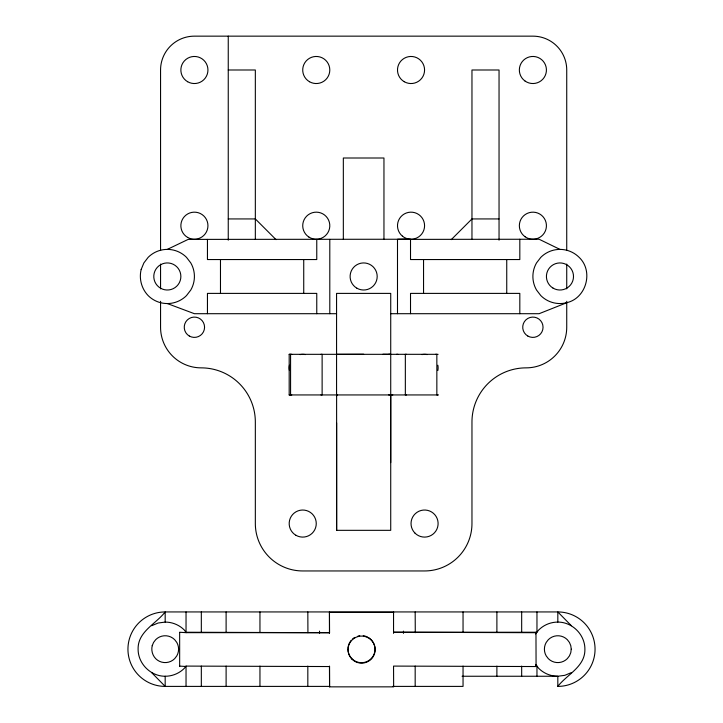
<?xml version="1.0" encoding="UTF-8"?>
<svg xmlns="http://www.w3.org/2000/svg" width="723" height="723" viewBox="0 0 723 723"><rect width="100%" height="100%" fill="white"/><g stroke="black" fill="none" stroke-linecap="round" stroke-linejoin="round"><path stroke-width="1.08" d="M337.578 394.939L336.566 394.939L336.566 293.393L390.727 293.393L390.727 530.33L336.638 530.33L336.611 394.839L336.602 396.023M535.969 633.538L535.969 632.245L536.077 666.543L393.547 666.091L393.646 686.85L329.561 686.85L329.561 666.543L186.037 666.091L184.329 668.314A27.076 27.076 0 0 1 165.178 676.249C150.691 676.339 138.012 663.66 138.102 649.173C137.695 631.622 155.906 623.985 165.178 611.938L557.822 611.938A37.235 37.235 0 0 1 595.056 649.173A37.235 37.235 0 0 1 557.822 686.398L557.822 676.249A27.076 27.076 0 0 1 538.671 668.314L535.671 664.401M535.671 633.935L538.671 630.022A27.076 27.076 0 0 1 557.822 622.087C572.309 621.997 584.988 634.677 584.898 649.173C585.305 666.714 567.094 674.351 557.822 686.398M451.251 239.638L471.965 218.933L499.042 218.933M167.329 249.39L188.179 239.394L410.519 239.241L410.519 259.548L519.819 259.548L519.819 239.241M566.977 302.63C586.461 298.03 593.691 271.053 579.114 257.325A27.076 27.076 0 0 0 540.822 257.325L536.52 262.928A27.076 27.076 0 0 0 536.52 290.013L540.822 295.617A27.076 27.076 0 0 0 566.977 302.63L539.114 313.701L390.727 313.701M151.64 625.72L158.174 623.009L165.178 622.087A27.076 27.076 0 0 1 184.329 630.022L186.118 632.661L329.561 632.697L329.453 611.938L329.453 633.375M571.36 672.616L564.826 675.327L557.822 676.249L462.06 676.249M397.496 313.701L397.496 239.394L539.114 239.241L559.964 249.39M435.58 354.324L436.846 354.324L436.846 394.939L438.111 394.939L289.182 394.939L289.182 354.324L397.966 354.324M397.496 239.394L406.561 239.241M179.548 632.245L186.118 632.661M179.548 666.091L186.118 666.507M363.651 354.234L336.566 354.315M320.94 354.315L322.124 354.315L322.124 394.939L320.94 394.939M388.676 394.939L392.788 394.939M228.251 69.995L255.336 69.995L255.336 239.394M228.251 218.933L255.336 218.933L276.041 239.638M336.566 313.701L194.406 313.701L167.329 303.552M396.547 354.315L438.111 354.324M289.182 354.324L291.767 354.324M329.561 612.381L393.646 612.381L393.547 611.938L393.547 633.375M536.077 632.697L393.547 632.245L536.963 632.245L536.963 611.938M535.969 664.799L535.969 666.091L536.963 666.091L536.963 676.249M329.661 686.398L165.178 686.398A37.235 37.235 0 0 1 127.944 649.173A37.235 37.235 0 0 1 165.178 611.938L165.178 622.087M392.716 686.398L463.045 686.398L463.045 666.091M388.676 354.315L390.727 354.315L382.919 354.234M406.471 354.315L405.341 354.315L405.341 394.939L406.471 394.939M289.182 394.939L291.767 394.948M571.36 625.72L557.822 611.938L557.822 622.087M151.64 672.616L165.178 686.398L165.178 676.249M390.727 394.939L390.718 462.621M415.282 632.697L415.174 611.938M415.282 666.543L415.174 666.091L415.174 686.398M329.561 632.697L186.037 632.245L186.037 611.938M329.561 666.543L329.453 666.091L329.561 686.85M307.926 632.697L307.826 611.938M307.926 666.543L307.826 666.091L307.826 686.398M336.62 422.883L336.638 530.33M566.733 250.519L566.733 69.995A33.845 33.845 0 0 0 532.887 36.15L194.406 36.15A33.845 33.845 0 0 0 160.56 69.995L160.56 250.519M566.733 264.058L566.733 288.884M566.733 301.292L566.733 327.248A40.615 40.615 0 0 1 526.118 367.862A54.153 54.153 0 0 0 471.965 422.015L471.965 523.56A47.384 47.384 0 0 1 424.573 570.953L302.72 570.953A47.384 47.384 0 0 1 255.336 523.56L255.336 422.015A54.153 54.153 0 0 0 201.175 367.862A40.615 40.615 0 0 1 160.56 327.248L160.56 301.292M521.672 611.938L521.672 632.245M521.672 666.091L521.672 676.249M519.819 313.701L519.819 293.393L410.519 293.393L410.519 313.701M506.742 259.548L506.742 293.393M499.042 240.172L499.042 69.995L471.965 69.995L471.965 239.241M496.891 611.938L496.891 632.245M496.891 666.091L496.891 676.249M463.045 611.938L463.045 632.245M423.551 259.548L423.551 293.393M403.47 631.116L403.47 633.375M383.958 239.241L383.958 158.003L343.335 158.003L343.335 239.241M329.796 239.394L329.796 313.701M319.53 631.116L319.53 633.375M316.764 239.394L316.764 259.548L207.447 259.548L207.447 239.394M316.764 313.701L316.764 293.393L207.447 293.393L207.447 313.701M303.732 259.548L303.732 293.393M290.574 354.324L290.574 394.939M259.955 611.938L259.955 632.245M259.955 666.091L259.955 686.398M228.251 36.15L228.251 240.172M226.109 611.938L226.109 632.245M226.109 666.091L226.109 686.398M220.479 259.548L220.479 293.393M201.328 611.938L201.328 632.245M201.328 666.091L201.328 686.398M186.037 666.091L186.037 686.398M179.656 632.697L179.656 666.543M160.56 264.058L160.56 288.884M421.925 354.586A13.538 13.538 0 0 1 427.221 354.586M437.849 365.214A13.538 13.538 0 0 1 437.849 370.51M289.444 370.51A13.538 13.538 0 0 1 289.444 365.214M300.072 354.586A13.538 13.538 0 0 1 305.368 354.586M371.071 639.593A13.538 13.538 0 0 1 366.678 661.681A13.538 13.538 0 0 1 347.962 649.173M347.989 648.287A13.538 13.538 0 0 1 348.423 645.666M348.676 644.817A13.538 13.538 0 0 1 351.324 640.244M352.571 638.996A13.538 13.538 0 0 1 354.731 637.442M357.993 636.095A13.538 13.538 0 0 1 359.729 635.743M363.271 635.743A13.538 13.538 0 0 1 367.492 637.026M368.269 637.442A13.538 13.538 0 0 1 370.429 638.996M141.175 269.462C138.861 278.716 141.554 288.766 148.179 295.617A27.076 27.076 0 0 0 186.48 295.617L190.782 290.013A27.076 27.076 0 0 0 190.782 262.928L186.48 257.325A27.076 27.076 0 0 0 148.179 257.325L143.877 262.928L141.175 269.462M152.219 645.693C151.071 650.284 152.408 655.264 155.689 658.662A13.421 13.421 0 0 0 174.668 658.662L176.801 655.878A13.421 13.421 0 0 0 176.801 642.458L174.668 639.674A13.421 13.421 0 0 0 155.689 639.674L153.556 642.458L152.219 645.693M571.242 649.173L570.781 652.643L569.444 655.878L567.311 658.662A13.421 13.421 0 0 1 548.332 658.662L546.199 655.878A13.421 13.421 0 0 1 546.199 642.458L548.332 639.674A13.421 13.421 0 0 1 567.311 639.674L569.444 642.458L570.781 645.693L571.242 649.173M295.951 535.291A13.538 13.538 0 0 0 316.258 523.56A13.538 13.538 0 0 0 295.951 511.839A13.538 13.538 0 0 0 295.951 535.291M160.56 288.197A13.538 13.538 0 0 0 180.867 276.475A13.538 13.538 0 0 0 160.56 264.745A13.538 13.538 0 0 0 160.56 288.197M553.005 288.088A13.538 13.538 0 0 0 573.502 276.692A13.538 13.538 0 0 0 553.393 264.636A13.538 13.538 0 0 0 553.005 288.088M308.82 237.008A13.538 13.538 0 0 0 329.778 226.489A13.538 13.538 0 0 0 310.185 213.601A13.538 13.538 0 0 0 308.82 237.008M187.637 237.424A13.538 13.538 0 0 0 207.944 225.703A13.538 13.538 0 0 0 187.637 213.972A13.538 13.538 0 0 0 187.637 237.424M524.943 80.958A13.538 13.538 0 0 0 546.353 71.396A13.538 13.538 0 0 0 527.365 57.632A13.538 13.538 0 0 0 524.943 80.958M356.882 288.197A13.538 13.538 0 0 0 377.189 276.475A13.538 13.538 0 0 0 356.882 264.745A13.538 13.538 0 0 0 356.882 288.197M525.151 236.81A13.538 13.538 0 0 0 546.38 226.841A13.538 13.538 0 0 0 527.13 213.448A13.538 13.538 0 0 0 525.151 236.81M402.395 236.123A13.538 13.538 0 0 0 424.383 227.971A13.538 13.538 0 0 0 406.326 213.005A13.538 13.538 0 0 0 402.395 236.123M404.265 81.726A13.538 13.538 0 0 0 424.573 69.995A13.538 13.538 0 0 0 404.265 58.274A13.538 13.538 0 0 0 404.265 81.726M189.327 336.041A10.158 10.158 0 0 0 204.564 327.248A10.158 10.158 0 0 0 189.327 318.445A10.158 10.158 0 0 0 189.327 336.041M527.808 336.041A10.158 10.158 0 0 0 543.045 327.248A10.158 10.158 0 0 0 527.808 318.445A10.158 10.158 0 0 0 527.808 336.041M309.489 81.726A13.538 13.538 0 0 0 329.796 69.995A13.538 13.538 0 0 0 309.489 58.274A13.538 13.538 0 0 0 309.489 81.726M187.637 81.726A13.538 13.538 0 0 0 207.944 69.995A13.538 13.538 0 0 0 187.637 58.274A13.538 13.538 0 0 0 187.637 81.726M415.002 533.14A13.538 13.538 0 0 0 437.65 527.067A13.538 13.538 0 0 0 421.066 510.483A13.538 13.538 0 0 0 415.002 533.14M352.029 659.195A13.538 13.538 0 0 0 374.677 653.122A13.538 13.538 0 0 0 358.102 636.538A13.538 13.538 0 0 0 352.029 659.195"/></g></svg>
